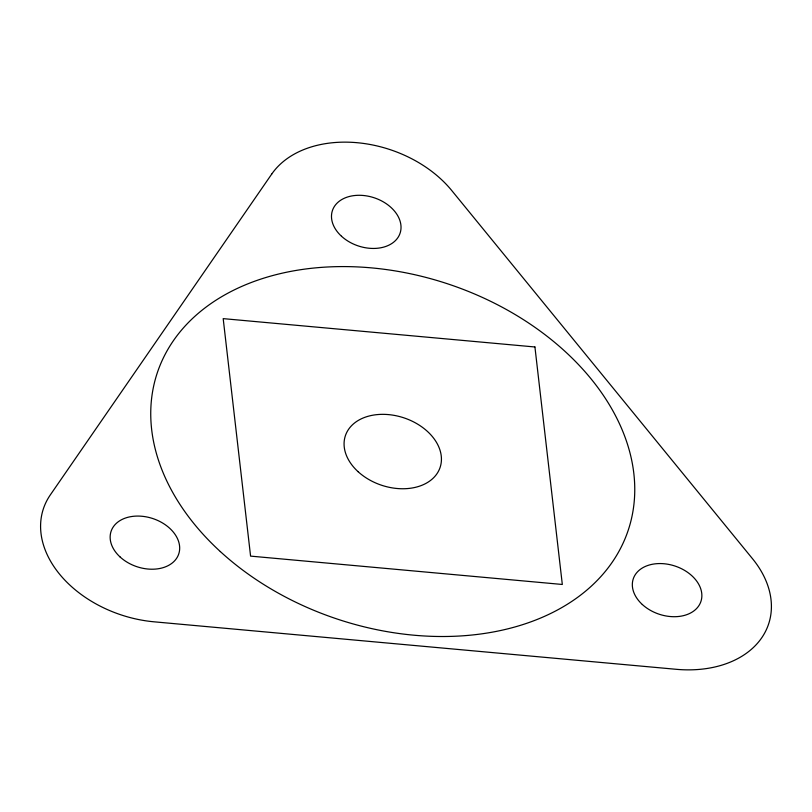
<?xml version="1.0" encoding="UTF-8"?>
<svg xmlns="http://www.w3.org/2000/svg" width="812" height="812" viewBox="0 0 812 812"><rect width="100%" height="100%" fill="white"/><g stroke="black" fill="none" stroke-linecap="round" stroke-linejoin="round"><path stroke-width="1.22" d="M271.705 174.103L50.344 494.873A107.011 76.064 18.5 0 0 154.036 621.809L676.223 669.301A107.011 76.064 18.5 0 0 752.521 558.737L451.685 190.465A107.011 76.064 18.5 0 0 271.705 174.103M534.925 346.978L223.188 318.629L250.583 556.118L562.32 584.467L534.925 346.978M220.336 551.571A248.269 176.468 18.5 0 0 626.032 536.275A248.269 176.468 18.5 0 0 331.885 266.793A248.269 176.468 18.5 0 0 220.336 551.571M642.322 604.504A35.667 25.355 18.5 0 0 700.614 602.311A35.667 25.355 18.5 0 0 658.349 563.589A35.667 25.355 18.5 0 0 642.322 604.504M341.487 236.241A35.667 25.355 18.5 0 0 399.778 234.039A35.667 25.355 18.5 0 0 357.513 195.316A35.667 25.355 18.5 0 0 341.487 236.241M120.135 557.012A35.667 25.355 18.5 0 0 178.427 554.819A35.667 25.355 18.5 0 0 136.162 516.097A35.667 25.355 18.5 0 0 120.135 557.012M358.072 471.67A49.938 35.495 18.5 0 0 439.678 468.595A49.938 35.495 18.5 0 0 380.513 414.384A49.938 35.495 18.5 0 0 358.072 471.67"/></g></svg>
